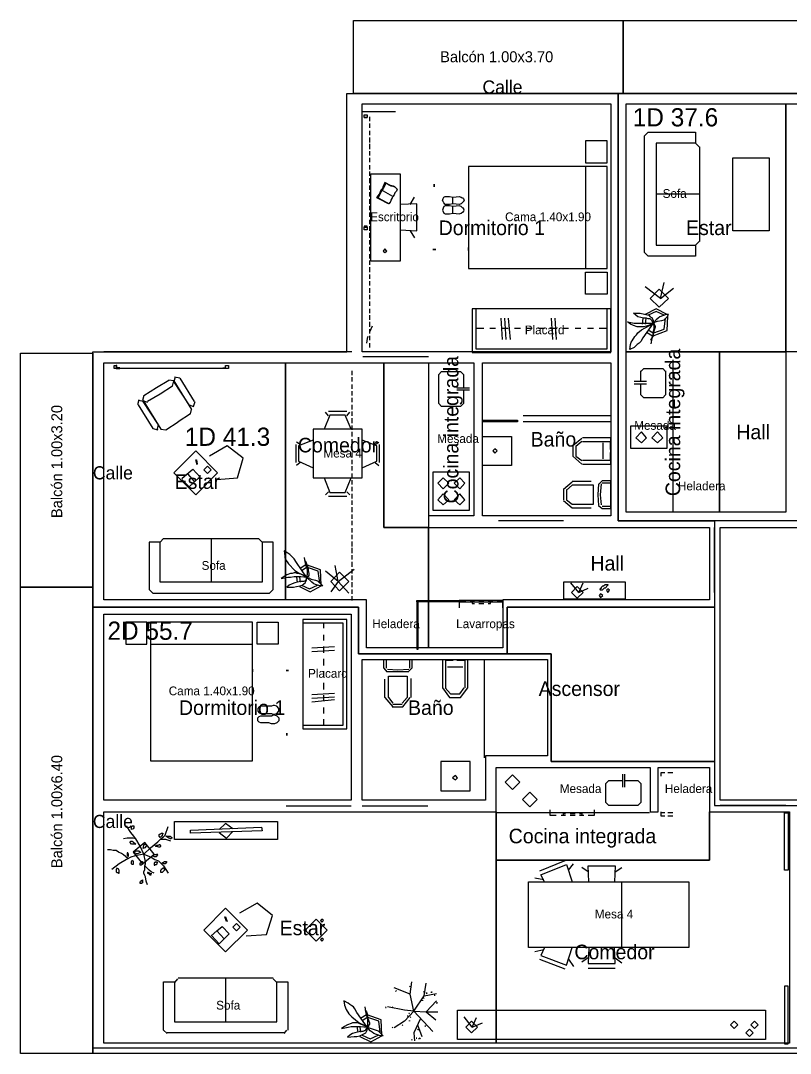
# Model space of a CAD drawing. Header units: metres. Extents: x 0 to 103, y 0 to 14.
# Drawn here: x 0 to 10.55, y 0 to 14.16 of the extents above; entities that cross this region are included whole.
import ezdxf

# ---------------------------------------------------------------- set-up
doc = ezdxf.new("R2010")
doc.units = ezdxf.units.M
for name, color, linetype in [('Trazo_Cotas', 9, 'Continuous'), ('Trazo_Entrada', 1, 'Continuous'), ('Trazo_Equipamiento', 8, 'Continuous'), ('Trazo_Estancias', 3, 'Continuous'), ('Trazo_Fachada', 30, 'Continuous'), ('Trazo_Medianeras', 8, 'Continuous'), ('Trazo_Nucleos', 252, 'Continuous'), ('Trazo_Pasillo', 9, 'Continuous'), ('Trazo_Puertas', 1, 'Continuous'), ('Trazo_Terreno', 7, 'Continuous'), ('Trazo_Unidad', 7, 'Continuous'), ('Trazo_Ventanas', 5, 'Continuous')]:
    doc.layers.add(name, color=color, linetype=linetype)

msp = doc.modelspace()

# ---------------------------------------------------------------- linework, layer by layer
at = {"layer": 'Trazo_Cotas'}
for points in [[(8.26, 13.16), (4.56, 13.16), (4.56, 14.16), (8.26, 14.16)], [(15.62, 13.16), (8.26, 13.16), (8.26, 14.16), (15.62, 14.16)], [(0.99, 6.39), (0, 6.39), (0, 9.6), (0.99, 9.6)], [(0.99, 0), (0, 0), (0, 6.39), (0.99, 6.39)]]:
    msp.add_lwpolyline(points, close=True, dxfattribs=at)
at = {"layer": 'Trazo_Entrada'}
for p, q in [((10.49, 7.3), (9.59, 7.3)), ((9.51, 6.32), (9.51, 7.21)), ((10.49, 3.4), (9.59, 3.4))]:
    msp.add_line(p, q, dxfattribs=at)
at = {"layer": 'Trazo_Equipamiento', "color": 8}
for p, q in [((5.14, 12.91), (4.68, 12.91)), ((4.78, 12.84), (4.78, 12.78)), ((4.78, 12.75), (4.78, 12.69)), ((4.78, 12.65), (4.78, 12.59)), ((4.78, 12.56), (4.78, 12.49)), ((4.78, 12.47), (4.78, 12.4)), ((4.78, 12.37), (4.78, 12.31)), ((4.78, 12.28), (4.78, 12.22)), ((4.78, 12.18), (4.78, 12.12)), ((4.78, 12.09), (4.78, 12.03)), ((4.78, 12), (4.78, 11.93)), ((4.78, 11.9), (4.78, 11.84)), ((4.78, 11.81), (4.78, 11.75)), ((4.78, 11.71), (4.78, 11.65)), ((4.78, 11.62), (4.78, 11.56)), ((4.78, 11.53), (4.78, 11.47)), ((4.78, 11.43), (4.78, 11.37)), ((4.78, 11.34), (4.78, 11.28)), ((4.78, 11.25), (4.78, 11.18)), ((4.78, 11.15), (4.78, 11.09)), ((4.78, 11.06), (4.78, 11)), ((4.78, 10.96), (4.78, 10.9)), ((4.78, 10.87), (4.78, 10.81)), ((4.78, 10.78), (4.78, 10.71)), ((4.78, 10.68), (4.78, 10.62)), ((4.78, 10.59), (4.78, 10.53)), ((4.78, 10.49), (4.78, 10.43)), ((4.78, 10.4), (4.78, 10.34)), ((4.78, 10.31), (4.78, 10.25)), ((4.78, 10.21), (4.78, 10.15)), ((4.78, 10.12), (4.78, 10.06)), ((4.78, 10.03), (4.78, 9.96)), ((4.78, 9.93), (4.78, 9.87)), ((4.78, 9.84), (4.78, 9.78)), ((4.78, 9.74), (4.78, 9.68)), ((8.94, 9.62), (8.29, 9.62)), ((8.94, 9.51), (8.94, 7.42)), ((2.77, 9.39), (1.34, 9.39)), ((4.54, 9.36), (4.54, 9.3)), ((5.59, 9.46), (5.59, 7.36)), ((5.77, 9.35), (5.73, 9.31)), ((5.77, 9.35), (6.03, 9.35)), ((6.07, 9.31), (6.03, 9.35)), ((8.54, 9.39), (8.5, 9.35)), ((8.5, 9.21), (8.5, 9.36)), ((8.54, 9.39), (8.8, 9.39)), ((8.84, 9.35), (8.8, 9.39)), ((8.84, 9.36), (8.84, 9.03)), ((4.54, 9.27), (4.54, 9.21)), ((5.73, 8.91), (5.73, 9.31)), ((6.07, 9.31), (6.07, 9.12)), ((8.58, 9.21), (8.41, 9.21)), ((4.54, 9.17), (4.54, 9.11)), ((4.54, 9.08), (4.54, 9.02)), ((6.15, 9.12), (5.98, 9.12)), ((5.98, 9.1), (6.15, 9.1)), ((6.07, 9.1), (6.07, 8.91)), ((8.41, 9.18), (8.58, 9.18)), ((8.5, 9.03), (8.5, 9.18)), ((4.54, 8.99), (4.54, 8.93)), ((8.5, 9.03), (8.54, 8.99)), ((8.8, 8.99), (8.54, 8.99)), ((8.8, 8.99), (8.84, 9.03)), ((4.54, 8.89), (4.54, 8.83)), ((4.54, 8.8), (4.54, 8.74)), ((5.73, 8.91), (5.77, 8.87)), ((6.03, 8.87), (5.77, 8.87)), ((6.03, 8.87), (6.07, 8.91)), ((4.54, 8.71), (4.54, 8.64)), ((8.09, 8.74), (6.89, 8.74)), ((8.09, 8.66), (6.89, 8.66)), ((4.54, 8.61), (4.54, 8.55)), ((4.54, 8.52), (4.54, 8.46)), ((4.54, 8.42), (4.54, 8.36)), ((7.69, 8.43), (7.57, 8.33)), ((7.69, 8.39), (7.61, 8.32)), ((7.7, 8.39), (8.08, 8.39)), ((7.98, 8.37), (7.98, 8.15)), ((8.08, 8.39), (8.08, 8.28)), ((8.09, 8.09), (8.09, 8.43)), ((4.54, 8.33), (4.54, 8.27)), ((4.54, 8.24), (4.54, 8.17)), ((7.57, 8.34), (7.57, 8.19)), ((7.61, 8.33), (7.61, 8.19)), ((8.08, 8.24), (8.08, 8.14)), ((4.54, 8.14), (4.54, 8.08)), ((7.57, 8.19), (7.69, 8.08)), ((7.61, 8.19), (7.69, 8.13)), ((8.08, 8.13), (7.7, 8.13)), ((7.7, 8.08), (8.09, 8.08)), ((4.54, 8.05), (4.54, 7.99)), ((4.54, 7.95), (4.54, 7.89)), ((4.54, 7.86), (4.54, 7.8)), ((7.56, 7.83), (7.44, 7.73)), ((7.56, 7.79), (7.48, 7.72)), ((7.85, 7.79), (7.56, 7.79)), ((7.85, 7.53), (7.85, 7.79)), ((7.97, 7.85), (7.92, 7.8)), ((7.95, 7.66), (7.96, 7.81)), ((8.09, 7.82), (7.97, 7.82)), ((4.54, 7.77), (4.54, 7.71)), ((4.54, 7.67), (4.54, 7.61)), ((7.44, 7.74), (7.44, 7.59)), ((7.48, 7.73), (7.48, 7.59)), ((7.96, 7.52), (7.95, 7.66)), ((4.54, 7.58), (4.54, 7.52)), ((7.44, 7.58), (7.56, 7.48)), ((7.48, 7.59), (7.56, 7.53)), ((7.56, 7.53), (7.85, 7.53)), ((7.92, 7.51), (7.97, 7.47)), ((4.54, 7.49), (4.54, 7.42)), ((4.54, 7.39), (4.54, 7.33)), ((8.09, 7.5), (7.97, 7.5)), ((7.97, 7.47), (8.09, 7.47)), ((4.54, 7.3), (4.54, 7.24)), ((4.54, 7.2), (4.54, 7.14)), ((4.54, 7.11), (4.54, 7.05)), ((4.54, 7.02), (4.54, 6.95)), ((4.54, 6.93), (4.54, 6.86)), ((4.54, 6.83), (4.54, 6.77)), ((4.54, 6.74), (4.54, 6.67)), ((4.54, 6.64), (4.54, 6.58)), ((4.54, 6.55), (4.54, 6.49)), ((4.54, 6.46), (4.54, 6.39)), ((4.54, 6.36), (4.54, 6.3)), ((4.54, 6.27), (4.54, 6.21)), ((6.22, 6.2), (6.16, 6.2)), ((6.35, 6.2), (6.28, 6.2)), ((6.35, 6.2), (6.28, 6.2)), ((6.28, 6.17), (6.35, 6.17)), ((6.47, 6.2), (6.41, 6.2)), ((6.61, 6.2), (6.53, 6.2)), ((6.61, 6.11), (6.61, 6.2)), ((4.98, 5.28), (4.98, 5.4)), ((5.01, 5.4), (5.01, 5.28)), ((5.33, 5.4), (5.33, 5.28)), ((5.83, 5.01), (5.83, 5.39)), ((5.83, 5.39), (5.93, 5.39)), ((5.98, 5.39), (6.08, 5.39)), ((6.09, 5.39), (6.09, 5.01)), ((6.13, 5.01), (6.13, 5.4)), ((6.36, 4.05), (6.36, 5.4)), ((4.98, 5.28), (5.02, 5.23)), ((5.03, 5.27), (5.17, 5.26)), ((5.17, 5.26), (5.32, 5.27)), ((5.31, 5.23), (5.36, 5.28)), ((5.85, 5.3), (6.06, 5.3)), ((5.04, 5.17), (5.3, 5.17)), ((5.04, 4.88), (5.04, 5.17)), ((5.3, 5.17), (5.3, 4.88)), ((5.78, 5.01), (5.88, 4.88)), ((5.82, 5.01), (5.89, 4.93)), ((6.02, 4.93), (6.08, 5.01)), ((6.03, 4.88), (6.13, 5.01)), ((4.99, 4.88), (5.1, 4.75)), ((5.04, 4.88), (5.1, 4.8)), ((5.23, 4.8), (5.3, 4.88)), ((5.24, 4.75), (5.34, 4.88)), ((5.88, 4.88), (6.03, 4.88)), ((5.89, 4.93), (6.02, 4.93)), ((5.09, 4.75), (5.24, 4.75)), ((5.1, 4.79), (5.23, 4.79)), ((8.25, 3.83), (8.25, 3.65)), ((8.28, 3.65), (8.28, 3.83)), ((8.78, 3.85), (8.83, 3.85)), ((8.78, 3.8), (8.78, 3.85)), ((8.87, 3.85), (8.94, 3.85)), ((8.06, 3.74), (8.02, 3.7)), ((8.02, 3.44), (8.02, 3.7)), ((8.06, 3.74), (8.25, 3.74)), ((8.28, 3.74), (8.46, 3.74)), ((8.5, 3.7), (8.46, 3.74)), ((8.5, 3.7), (8.5, 3.44)), ((8.02, 3.44), (8.06, 3.4)), ((8.46, 3.4), (8.06, 3.4)), ((8.46, 3.4), (8.5, 3.44)), ((8.62, 3.3), (6.51, 3.3)), ((7.47, 3.26), (7.41, 3.26)), ((7.53, 3.29), (7.6, 3.29)), ((7.6, 3.26), (7.53, 3.26)), ((7.6, 3.26), (7.53, 3.26)), ((7.72, 3.26), (7.66, 3.26)), ((7.86, 3.26), (7.78, 3.26)), ((7.86, 3.34), (7.86, 3.26)), ((8.83, 3.3), (8.78, 3.3)), ((8.94, 3.3), (8.87, 3.3)), ((8.94, 3.25), (8.87, 3.25))]:
    msp.add_line(p, q, dxfattribs=at)
at = {"layer": 'Trazo_Equipamiento', "color": 9}
for p, q in [((8.6, 12.63), (8.55, 12.58)), ((8.55, 10.98), (8.55, 12.58)), ((9.3, 12.43), (9.25, 12.48)), ((9.31, 11.13), (9.31, 12.43)), ((7.74, 12.16), (7.74, 10.76)), ((5.1, 11.75), (4.94, 11.84)), ((9.31, 11.78), (8.71, 11.78)), ((5.34, 11.64), (5.4, 11.74)), ((5.92, 11.74), (5.92, 11.65)), ((5.92, 11.61), (5.92, 11.52)), ((5.34, 11.28), (5.4, 11.18)), ((9.25, 11.08), (9.3, 11.13)), ((8.55, 10.98), (8.6, 10.93)), ((9.25, 10.93), (8.6, 10.93)), ((8.77, 10.35), (8.56, 10.51)), ((8.77, 10.35), (8.82, 10.57)), ((8.77, 10.35), (8.95, 10.49)), ((6.58, 10.08), (6.6, 9.79)), ((6.58, 10.08), (6.6, 9.79)), ((6.63, 10.08), (6.65, 9.79)), ((6.63, 10.08), (6.65, 9.79)), ((6.68, 10.08), (6.71, 9.79)), ((6.68, 10.08), (6.71, 9.79)), ((7.27, 10.08), (7.29, 9.79)), ((7.27, 10.08), (7.29, 9.79)), ((7.32, 10.08), (7.34, 9.79)), ((7.32, 10.08), (7.34, 9.79)), ((8.53, 10.08), (8.52, 10)), ((8.57, 10.08), (8.56, 10)), ((6.35, 9.94), (6.24, 9.94)), ((6.51, 9.94), (6.43, 9.94)), ((6.68, 9.94), (6.6, 9.94)), ((6.85, 9.94), (6.77, 9.94)), ((7.01, 9.94), (6.93, 9.94)), ((7.18, 9.94), (7.1, 9.94)), ((7.35, 9.94), (7.26, 9.94)), ((7.51, 9.94), (7.43, 9.94)), ((7.68, 9.94), (7.6, 9.94)), ((7.85, 9.94), (7.77, 9.94)), ((8.04, 9.94), (7.93, 9.94)), ((8.6, 9.92), (8.67, 9.88)), ((8.58, 9.89), (8.66, 9.84)), ((2.12, 9.27), (2.1, 9.21)), ((2.1, 9.22), (2.34, 8.83)), ((2.31, 8.89), (2.1, 9.21)), ((2.18, 9.26), (2.11, 9.27)), ((2.18, 9.26), (2.38, 8.94)), ((1.62, 8.96), (1.6, 8.89)), ((1.68, 8.94), (1.62, 8.95)), ((1.68, 8.95), (1.92, 8.56)), ((1.89, 8.62), (1.68, 8.94)), ((2.37, 8.87), (2.39, 8.94)), ((1.61, 8.89), (1.81, 8.57)), ((2.31, 8.89), (2.37, 8.87)), ((2.33, 8.77), (2.34, 8.83)), ((4.22, 8.74), (4.18, 8.79)), ((4.47, 8.8), (4.22, 8.8)), ((4.47, 8.74), (4.51, 8.79)), ((1.99, 8.55), (2.16, 8.66)), ((2.33, 8.77), (2.16, 8.66)), ((1.81, 8.57), (1.88, 8.55)), ((1.87, 8.55), (1.89, 8.62)), ((1.92, 8.56), (1.99, 8.55)), ((3.83, 8.35), (3.78, 8.38)), ((4.86, 8.35), (4.91, 8.38)), ((3.77, 8.35), (3.77, 8.1)), ((4.92, 8.1), (4.92, 8.35)), ((3.83, 8.1), (3.78, 8.06)), ((4.86, 8.1), (4.91, 8.06)), ((2.21, 7.88), (2.28, 7.94)), ((2.28, 7.94), (2.36, 8.01)), ((2.29, 7.94), (2.38, 7.84)), ((2.29, 7.94), (2.38, 7.84)), ((2.46, 7.9), (2.36, 8.01)), ((2.31, 7.77), (2.21, 7.87)), ((2.31, 7.77), (2.38, 7.83)), ((2.38, 7.83), (2.45, 7.9)), ((4.22, 7.7), (4.18, 7.66)), ((4.47, 7.7), (4.51, 7.66)), ((4.22, 7.64), (4.47, 7.64)), ((1.76, 7.01), (1.76, 6.36)), ((1.96, 7.06), (1.91, 7.01)), ((1.96, 7.06), (3.26, 7.06)), ((2.61, 7.06), (2.61, 6.46)), ((3.31, 7.01), (3.26, 7.06)), ((3.91, 6.7), (3.83, 6.65)), ((3.92, 6.66), (3.86, 6.62)), ((4.35, 6.47), (4.31, 6.69)), ((3.78, 6.53), (3.79, 6.46)), ((3.82, 6.53), (3.83, 6.46)), ((4.35, 6.47), (4.18, 6.61)), ((4.35, 6.47), (4.57, 6.64)), ((4.35, 6.47), (4.25, 6.33)), ((4.35, 6.47), (4.5, 6.31)), ((7.65, 6.32), (7.54, 6.45)), ((7.65, 6.32), (7.71, 6.45)), ((7.65, 6.32), (7.78, 6.38)), ((1.76, 6.36), (1.81, 6.31)), ((1.81, 6.31), (3.41, 6.31)), ((3.41, 6.31), (3.46, 6.36)), ((4.15, 5.9), (4.15, 5.83)), ((4.15, 5.9), (4.15, 5.83)), ((4.15, 5.74), (4.15, 5.66)), ((4.15, 5.74), (4.15, 5.66)), ((1.78, 5.61), (3.18, 5.61)), ((3.99, 5.56), (4.3, 5.58)), ((3.99, 5.56), (4.3, 5.58)), ((3.99, 5.51), (4.3, 5.53)), ((3.99, 5.51), (4.3, 5.53)), ((4.15, 5.58), (4.15, 5.49)), ((4.15, 5.58), (4.15, 5.49)), ((4.15, 5.41), (4.15, 5.32)), ((4.15, 5.41), (4.15, 5.32)), ((4.15, 5.24), (4.15, 5.16)), ((4.15, 5.24), (4.15, 5.16)), ((4.15, 5.08), (4.15, 4.99)), ((4.15, 5.08), (4.15, 4.99)), ((3.99, 4.92), (4.3, 4.94)), ((3.99, 4.92), (4.3, 4.94)), ((3.99, 4.87), (4.3, 4.89)), ((3.99, 4.87), (4.3, 4.89)), ((3.99, 4.82), (4.3, 4.85)), ((3.99, 4.82), (4.3, 4.85)), ((4.15, 4.91), (4.15, 4.83)), ((4.15, 4.91), (4.15, 4.83)), ((4.15, 4.74), (4.15, 4.66)), ((4.15, 4.74), (4.15, 4.66)), ((4.15, 4.58), (4.15, 4.5)), ((4.15, 4.58), (4.15, 4.5)), ((7.46, 2.64), (7.11, 2.5)), ((7.51, 2.51), (7.58, 2.6)), ((7.78, 2.49), (7.69, 2.55)), ((8.15, 2.49), (8.24, 2.55)), ((7.17, 2.38), (7.05, 2.4)), ((8.24, 1.45), (8.24, 2.35)), ((2.69, 1.68), (2.76, 1.74)), ((2.86, 1.64), (2.76, 1.74)), ((2.61, 1.61), (2.69, 1.68)), ((2.72, 1.5), (2.62, 1.61)), ((2.69, 1.68), (2.79, 1.57)), ((2.69, 1.68), (2.79, 1.57)), ((2.72, 1.5), (2.79, 1.57)), ((2.79, 1.57), (2.86, 1.64)), ((7.17, 1.42), (7.05, 1.39)), ((7.11, 1.29), (7.46, 1.16)), ((7.51, 1.29), (7.58, 1.19)), ((7.78, 1.31), (7.69, 1.25)), ((8.15, 1.31), (8.24, 1.24)), ((7.78, 1.17), (8.15, 1.17)), ((2.15, 1.02), (2.11, 0.97)), ((3.46, 1.03), (2.16, 1.03)), ((2.81, 1.03), (2.81, 0.43)), ((3.51, 0.97), (3.46, 1.02)), ((3.66, 0.98), (3.66, 0.32)), ((5.34, 0.81), (5.36, 0.98)), ((5.53, 0.79), (5.7, 0.82)), ((5.39, 0.58), (5.65, 0.3)), ((5.56, 0.57), (5.69, 0.46)), ((5.56, 0.57), (5.72, 0.57)), ((4.74, 0.53), (4.66, 0.48)), ((4.75, 0.49), (4.69, 0.45)), ((6.19, 0.36), (6.08, 0.5)), ((6.19, 0.36), (6.25, 0.49)), ((1.96, 0.32), (2.01, 0.27)), ((3.61, 0.27), (3.65, 0.32)), ((4.61, 0.37), (4.62, 0.29)), ((4.65, 0.36), (4.66, 0.29)), ((5.44, 0.39), (5.5, 0.23)), ((6.19, 0.36), (6.33, 0.42)), ((3.61, 0.28), (2.01, 0.28))]:
    msp.add_line(p, q, dxfattribs=at)
at = {"layer": 'Trazo_Equipamiento', "color": 8}
for points in [[(4.71, 12.87), (4.75, 12.87), (4.75, 12.83), (4.71, 12.83)], [(4.75, 12.83), (4.71, 12.83), (4.75, 12.83)], [(4.75, 11.34), (4.71, 11.34), (4.71, 11.33), (4.75, 11.33)], [(4.71, 11.33), (4.75, 11.33), (4.75, 11.29), (4.71, 11.29)], [(1.28, 9.43), (1.31, 9.43), (1.31, 9.39), (1.28, 9.39)], [(1.36, 9.39), (1.36, 9.4), (1.32, 9.4), (1.32, 9.43), (1.31, 9.43), (1.31, 9.39)], [(2.77, 9.39), (2.77, 9.4), (2.81, 9.4), (2.81, 9.39)], [(2.81, 9.43), (2.85, 9.43), (2.85, 9.39), (2.81, 9.39)], [(6.33, 8.68), (6.81, 8.68), (6.81, 8.66), (6.33, 8.66)], [(8.86, 8.6), (8.36, 8.6), (8.36, 8.3), (8.86, 8.3)], [(8.51, 8.52), (8.43, 8.44), (8.51, 8.37), (8.58, 8.44)], [(8.73, 8.52), (8.65, 8.44), (8.73, 8.37), (8.8, 8.44)], [(6.33, 8.46), (6.73, 8.46), (6.73, 8.06), (6.33, 8.06)], [(6.53, 8.26), (6.5, 8.29), (6.47, 8.26), (6.5, 8.23)], [(6.15, 7.97), (5.65, 7.97), (5.65, 7.45), (6.15, 7.45)], [(5.72, 7.82), (5.79, 7.74), (5.87, 7.82), (5.79, 7.89)], [(5.94, 7.82), (6.02, 7.74), (6.09, 7.82), (6.02, 7.89)], [(5.72, 7.59), (5.79, 7.52), (5.87, 7.59), (5.79, 7.67)], [(5.94, 7.59), (6.02, 7.52), (6.09, 7.59), (6.02, 7.67)], [(6.01, 6.19), (5.43, 6.19), (5.43, 6.21), (6.01, 6.21)], [(5.45, 6.19), (5.43, 6.19), (5.43, 5.54), (5.45, 5.54)], [(6.01, 6.19), (6.61, 6.19), (6.61, 6.21), (6.01, 6.21)], [(6.16, 4), (5.76, 4), (5.76, 3.6), (6.16, 3.6)], [(5.96, 3.81), (5.92, 3.78), (5.96, 3.75), (5.99, 3.78)], [(6.64, 3.72), (6.74, 3.62), (6.84, 3.72), (6.74, 3.82)], [(6.88, 3.48), (6.98, 3.38), (7.08, 3.48), (6.98, 3.58)], [(10.47, 3.3), (10.52, 3.3), (10.52, 2.51), (10.47, 2.51)], [(10.47, 0.13), (10.52, 0.13), (10.52, 0.92), (10.47, 0.92)]]:
    msp.add_lwpolyline(points, close=True, dxfattribs=at)
at = {"layer": 'Trazo_Equipamiento', "color": 9}
for points in [[(8.6, 12.63), (9.25, 12.63), (9.25, 12.48), (8.71, 12.48), (8.71, 11.08), (9.25, 11.08), (9.25, 10.93)], [(9.25, 12.48), (8.71, 12.48), (8.71, 11.08), (9.25, 11.08)], [(4.99, 11.94), (4.98, 11.91), (4.97, 11.89), (4.96, 11.86), (4.94, 11.84)], [(5, 11.93), (4.99, 11.9), (4.97, 11.86), (4.95, 11.83)], [(5.15, 11.86), (5.13, 11.88), (5.11, 11.89), (5.07, 11.9), (4.99, 11.94)], [(5.16, 11.85), (5.14, 11.87), (5.12, 11.88), (5.08, 11.89), (5, 11.93)], [(4.88, 11.73), (4.9, 11.76), (4.92, 11.78), (4.94, 11.84)], [(4.9, 11.73), (4.91, 11.75), (4.93, 11.78), (4.94, 11.81), (4.95, 11.83)], [(5.16, 11.85), (5.15, 11.82), (5.13, 11.8), (5.12, 11.77), (5.1, 11.75)], [(5.04, 11.65), (4.92, 11.71), (4.88, 11.73)], [(5.05, 11.65), (4.93, 11.71), (4.9, 11.73)], [(5.05, 11.65), (5.07, 11.67), (5.08, 11.7), (5.09, 11.72), (5.1, 11.75)], [(5.2, 11.29), (5.43, 11.28), (5.43, 11.65), (5.2, 11.64)], [(8.86, 10.13), (8.71, 10.21), (8.56, 10.13)], [(8.67, 10.01), (8.65, 10.05), (8.63, 10.07), (8.6, 10.07), (8.58, 10.08), (8.54, 10.08), (8.46, 10.1), (8.43, 10.12), (8.4, 10.15)], [(8.4, 10.15), (8.49, 10.15), (8.61, 10.12), (8.63, 10.1), (8.65, 10.09), (8.67, 10.05), (8.67, 10.01)], [(8.82, 10.12), (8.71, 10.17), (8.6, 10.12)], [(8.67, 10.01), (8.7, 10.03), (8.73, 10.04), (8.79, 10.05), (8.82, 10.06), (8.86, 10.1), (8.88, 10.13)], [(8.88, 10.13), (8.85, 10.13), (8.76, 10.1), (8.74, 10.08), (8.71, 10.06), (8.67, 10.01)], [(8.67, 9.84), (8.86, 9.91), (8.87, 10.11)], [(8.68, 9.88), (8.82, 9.93), (8.84, 10.08)], [(8.67, 10.01), (8.63, 9.99), (8.58, 9.97), (8.54, 9.96), (8.45, 9.96), (8.4, 9.98), (8.36, 10), (8.32, 10.03)], [(8.32, 10.03), (8.41, 10.01), (8.67, 10.01)], [(8.67, 10.01), (8.53, 9.81), (8.5, 9.76), (8.48, 9.74), (8.45, 9.72), (8.41, 9.68), (8.35, 9.65)], [(8.35, 9.65), (8.36, 9.72), (8.37, 9.75), (8.38, 9.77), (8.42, 9.83), (8.44, 9.85), (8.46, 9.88), (8.51, 9.92), (8.56, 9.95), (8.62, 9.98), (8.67, 10.01)], [(8.67, 10.01), (8.68, 9.97), (8.68, 9.94), (8.67, 9.9), (8.67, 9.87), (8.65, 9.8), (8.64, 9.73)], [(8.64, 9.78), (8.65, 9.81), (8.67, 9.83), (8.68, 9.89), (8.69, 9.92), (8.7, 9.96), (8.7, 9.97), (8.69, 9.99), (8.69, 10), (8.67, 10.01)], [(1.69, 9.02), (1.86, 9.13), (2.03, 9.23)], [(2.08, 9.15), (2.1, 9.22), (2.03, 9.23)], [(2.08, 9.15), (1.91, 9.04), (1.74, 8.94)], [(1.69, 9.02), (1.67, 8.95), (1.74, 8.93)], [(4.53, 8.56), (4.45, 8.75), (4.24, 8.75), (4.16, 8.56)], [(4.01, 8.41), (3.81, 8.33), (3.81, 8.12), (4.01, 8.03)], [(4.68, 8.03), (4.88, 8.12), (4.88, 8.33), (4.68, 8.41)], [(2.69, 7.87), (2.97, 7.89), (3.05, 8.16), (2.83, 8.33), (2.59, 8.19)], [(2.42, 8.07), (2.4, 8.14), (2.41, 8.14), (2.42, 8.08)], [(4.16, 7.89), (4.24, 7.69), (4.45, 7.69), (4.53, 7.89)], [(3.46, 6.36), (3.46, 7.01), (3.31, 7.01), (3.31, 6.46), (1.91, 6.46), (1.91, 7.01), (1.76, 7.01)], [(3.31, 7.01), (3.31, 6.46), (1.91, 6.46), (1.91, 7.01)], [(3.92, 6.53), (3.78, 6.73), (3.75, 6.78), (3.69, 6.84), (3.66, 6.86), (3.61, 6.89)], [(3.61, 6.89), (3.62, 6.82), (3.62, 6.8), (3.63, 6.77), (3.67, 6.71), (3.76, 6.62), (3.81, 6.59), (3.87, 6.56), (3.92, 6.53)], [(3.92, 6.53), (3.93, 6.57), (3.93, 6.63), (3.92, 6.67), (3.9, 6.74), (3.89, 6.8)], [(3.9, 6.76), (3.91, 6.74), (3.94, 6.65), (3.94, 6.62), (3.95, 6.58), (3.95, 6.55), (3.94, 6.54), (3.92, 6.53)], [(4.12, 6.42), (4.11, 6.63), (3.92, 6.7)], [(4.1, 6.45), (4.08, 6.61), (3.93, 6.66)], [(3.92, 6.53), (3.84, 6.57), (3.79, 6.58), (3.77, 6.59), (3.75, 6.59), (3.72, 6.58), (3.7, 6.58), (3.65, 6.56), (3.61, 6.54), (3.57, 6.51)], [(3.57, 6.51), (3.66, 6.53), (3.7, 6.53), (3.75, 6.54), (3.84, 6.54), (3.92, 6.53)], [(3.92, 6.53), (3.92, 6.51), (3.91, 6.49), (3.9, 6.48), (3.88, 6.47), (3.84, 6.47), (3.79, 6.46), (3.76, 6.45), (3.72, 6.44), (3.68, 6.42), (3.65, 6.39)], [(3.65, 6.39), (3.74, 6.39), (3.78, 6.4), (3.83, 6.41), (3.86, 6.42), (3.88, 6.44), (3.9, 6.45), (3.92, 6.49), (3.92, 6.53)], [(3.92, 6.53), (3.95, 6.52), (3.98, 6.5), (4.04, 6.49), (4.07, 6.48), (4.14, 6.41)], [(4.14, 6.41), (4.1, 6.41), (4.04, 6.43), (4.02, 6.44), (3.99, 6.46), (3.92, 6.53)], [(3.82, 6.4), (3.97, 6.33), (4.12, 6.41)], [(3.85, 6.42), (3.96, 6.37), (4.07, 6.42)], [(1.69, 2.73), (1.64, 2.84), (1.58, 2.94), (1.55, 2.98), (1.51, 3.03), (1.45, 3.12)], [(2.91, 3.08), (2.81, 3.15), (2.72, 3.07)], [(1.69, 2.73), (1.78, 2.82), (1.88, 2.9), (1.93, 2.95), (1.96, 2.97), (1.98, 2.99), (2.02, 3.11)], [(1.91, 2.96), (1.9, 2.98), (1.9, 3), (1.91, 3.01), (1.92, 3.01), (1.93, 3.02), (1.95, 3.02), (1.95, 3.01), (1.94, 2.99), (1.94, 2.98), (1.93, 2.98), (1.91, 2.96)], [(1.99, 2.98), (2.05, 2.98), (2.07, 2.96), (2.07, 2.95), (2.06, 2.94), (2.05, 2.94), (2.04, 2.95), (2.03, 2.95), (1.99, 2.98)], [(2.72, 3.03), (2.82, 2.95), (2.91, 3.04)], [(1.58, 2.94), (1.54, 2.95), (1.46, 2.95), (1.41, 2.94)], [(1.58, 2.87), (1.52, 2.87), (1.5, 2.89), (1.5, 2.9), (1.51, 2.91), (1.53, 2.91), (1.54, 2.9), (1.58, 2.87)], [(1.68, 2.81), (1.69, 2.85), (1.69, 2.86), (1.7, 2.87), (1.72, 2.87), (1.72, 2.84), (1.7, 2.82), (1.68, 2.81)], [(1.85, 2.84), (1.86, 2.84), (1.89, 2.83), (1.91, 2.83), (1.92, 2.84), (1.92, 2.85), (1.91, 2.85), (1.91, 2.86), (1.9, 2.86), (1.88, 2.85), (1.86, 2.85), (1.84, 2.84)], [(2.06, 2.91), (2.03, 2.92), (1.99, 2.93), (1.92, 2.93)], [(1.47, 2.67), (1.41, 2.72), (1.38, 2.74), (1.34, 2.76), (1.31, 2.78), (1.27, 2.78), (1.23, 2.79), (1.19, 2.79)], [(1.69, 2.73), (1.57, 2.71), (1.51, 2.69), (1.45, 2.66), (1.35, 2.6), (1.25, 2.52)], [(1.64, 2.76), (1.62, 2.77), (1.57, 2.77), (1.56, 2.76), (1.56, 2.75), (1.58, 2.73), (1.59, 2.74), (1.6, 2.74), (1.65, 2.76)], [(1.74, 2.31), (1.72, 2.36), (1.71, 2.42), (1.7, 2.44), (1.69, 2.47), (1.69, 2.49), (1.7, 2.52), (1.7, 2.57), (1.71, 2.6), (1.71, 2.63), (1.69, 2.73), (1.79, 2.69), (1.84, 2.66), (1.89, 2.64), (1.96, 2.57), (2.02, 2.47)], [(1.53, 2.65), (1.54, 2.63), (1.54, 2.59), (1.53, 2.59), (1.52, 2.6), (1.52, 2.63), (1.53, 2.65)], [(1.67, 2.63), (1.67, 2.59), (1.66, 2.59), (1.65, 2.58), (1.64, 2.58), (1.64, 2.61), (1.65, 2.61), (1.65, 2.62), (1.66, 2.63), (1.67, 2.63)], [(1.83, 2.47), (1.79, 2.49), (1.76, 2.51), (1.7, 2.57)], [(1.87, 2.62), (1.84, 2.62), (1.84, 2.61), (1.83, 2.61), (1.83, 2.58), (1.84, 2.58), (1.85, 2.59), (1.86, 2.59), (1.87, 2.6), (1.87, 2.61), (1.88, 2.62)], [(1.96, 2.54), (1.97, 2.52), (1.97, 2.51), (1.94, 2.48), (1.92, 2.48), (1.92, 2.51), (1.93, 2.52), (1.93, 2.53), (1.94, 2.53), (1.96, 2.55)], [(7.18, 2.35), (7.13, 2.45), (7.48, 2.59), (7.56, 2.35)], [(7.79, 2.35), (7.78, 2.57), (8.15, 2.57), (8.14, 2.35)], [(1.32, 2.54), (1.31, 2.52), (1.31, 2.49), (1.32, 2.48), (1.33, 2.48), (1.34, 2.47), (1.35, 2.47), (1.35, 2.51), (1.34, 2.52), (1.34, 2.53), (1.32, 2.54)], [(1.8, 2.46), (1.78, 2.46), (1.77, 2.47), (1.75, 2.48), (1.74, 2.48), (1.74, 2.47), (1.75, 2.47), (1.77, 2.45), (1.79, 2.45)], [(1.67, 2.38), (1.67, 2.34), (1.66, 2.34), (1.66, 2.33), (1.64, 2.33), (1.64, 2.35), (1.65, 2.36), (1.65, 2.37), (1.66, 2.37), (1.67, 2.38)], [(3.09, 1.61), (3.37, 1.63), (3.45, 1.89), (3.24, 2.06), (3, 1.92)], [(2.82, 1.81), (2.8, 1.87), (2.81, 1.87), (2.83, 1.81)], [(7.18, 1.45), (7.13, 1.34), (7.48, 1.21), (7.56, 1.45)], [(7.79, 1.45), (7.78, 1.23), (8.15, 1.23), (8.14, 1.45)], [(1.96, 0.32), (1.96, 0.98), (2.11, 0.98), (2.11, 0.43), (3.51, 0.43), (3.51, 0.98), (3.66, 0.98)], [(2.11, 0.98), (2.11, 0.43), (3.51, 0.43), (3.51, 0.98)], [(5.39, 0.58), (5.34, 0.81), (5.12, 0.9)], [(5.15, 0.86), (5.14, 0.85), (5.14, 0.85)], [(5.34, 0.92), (5.33, 0.91), (5.34, 0.92)], [(5.39, 0.58), (5.53, 0.79), (5.56, 0.96)], [(5.53, 0.85), (5.53, 0.85), (5.52, 0.84)], [(4.75, 0.36), (4.61, 0.56), (4.58, 0.61), (4.56, 0.64), (4.54, 0.65), (4.51, 0.67), (4.49, 0.69), (4.43, 0.72)], [(4.43, 0.72), (4.44, 0.66), (4.46, 0.6), (4.5, 0.54), (4.54, 0.5), (4.64, 0.42), (4.7, 0.39), (4.75, 0.36)], [(5.39, 0.58), (5.56, 0.57), (5.7, 0.72)], [(5.51, 0.73), (5.51, 0.72), (5.51, 0.73)], [(5.53, 0.76), (5.52, 0.75), (5.53, 0.76)], [(5.57, 0.83), (5.56, 0.82), (5.57, 0.83)], [(5.62, 0.84), (5.64, 0.84), (5.63, 0.84)], [(5.67, 0.8), (5.67, 0.8), (5.68, 0.8)], [(4.75, 0.36), (4.76, 0.4), (4.76, 0.47), (4.75, 0.5), (4.73, 0.57), (4.72, 0.64)], [(4.72, 0.59), (4.74, 0.57), (4.75, 0.54), (4.76, 0.48), (4.78, 0.42), (4.78, 0.4), (4.77, 0.38), (4.77, 0.37), (4.75, 0.36)], [(5.01, 0.64), (5, 0.63), (5.01, 0.63)], [(5.39, 0.58), (5.26, 0.59), (5.03, 0.64)], [(5.1, 0.64), (5.1, 0.64), (5.09, 0.63)], [(5.39, 0.58), (5.26, 0.44), (5.12, 0.35)], [(5.71, 0.7), (5.7, 0.69), (5.71, 0.69)], [(4.95, 0.25), (4.94, 0.46), (4.75, 0.53)], [(4.93, 0.29), (4.91, 0.44), (4.76, 0.49)], [(5.31, 0.51), (5.31, 0.51), (5.3, 0.51)], [(5.32, 0.55), (5.33, 0.55), (5.32, 0.54)], [(5.33, 0.45), (5.33, 0.44), (5.33, 0.45)], [(5.35, 0.5), (5.34, 0.49), (5.34, 0.49)], [(5.48, 0.48), (5.39, 0.28), (5.4, 0.17)], [(4.75, 0.36), (4.71, 0.38), (4.66, 0.4), (4.62, 0.42), (4.55, 0.42), (4.53, 0.41), (4.48, 0.39), (4.44, 0.37), (4.4, 0.34)], [(4.4, 0.34), (4.49, 0.36), (4.53, 0.37), (4.66, 0.37), (4.75, 0.36)], [(4.75, 0.36), (4.74, 0.34), (4.73, 0.33), (4.72, 0.31), (4.71, 0.31), (4.69, 0.3), (4.66, 0.3), (4.58, 0.28), (4.55, 0.27), (4.51, 0.25), (4.48, 0.22)], [(4.48, 0.22), (4.57, 0.23), (4.61, 0.23), (4.65, 0.24), (4.73, 0.28), (4.75, 0.32), (4.75, 0.36)], [(4.75, 0.36), (4.9, 0.31), (4.97, 0.24)], [(4.97, 0.24), (4.93, 0.24), (4.84, 0.27), (4.82, 0.29), (4.79, 0.31), (4.75, 0.36)], [(5.1, 0.36), (5.09, 0.35), (5.09, 0.35)], [(5.24, 0.39), (5.24, 0.39), (5.23, 0.38)], [(5.45, 0.33), (5.45, 0.33), (5.44, 0.32)], [(5.55, 0.38), (5.54, 0.37), (5.54, 0.37)], [(4.65, 0.23), (4.8, 0.16), (4.95, 0.24)], [(4.68, 0.25), (4.79, 0.2), (4.9, 0.25)], [(5.36, 0.19), (5.36, 0.18), (5.36, 0.19)], [(5.42, 0.21), (5.43, 0.21), (5.42, 0.21)], [(5.47, 0.21), (5.46, 0.2), (5.48, 0.21), (5.47, 0.2)]]:
    msp.add_lwpolyline(points, dxfattribs=at)
for points in [[(7.74, 12.21), (8.04, 12.21), (8.04, 12.51), (7.74, 12.51)], [(9.76, 12.28), (10.26, 12.28), (10.26, 11.28), (9.76, 11.28)], [(4.8, 12.06), (5.2, 12.06), (5.2, 10.86), (4.8, 10.86)], [(6.14, 10.76), (8.04, 10.76), (8.04, 12.16), (6.14, 12.16)], [(5.67, 11.88), (5.67, 11.92)], [(5.78, 11.69), (5.79, 11.72), (5.8, 11.74), (5.82, 11.75), (5.88, 11.75), (5.93, 11.74), (6.01, 11.75), (6.04, 11.74), (6.05, 11.73), (6.06, 11.73), (6.07, 11.72), (6.08, 11.69), (6.04, 11.65), (6.01, 11.64), (5.93, 11.65), (5.88, 11.64), (5.82, 11.64), (5.8, 11.66), (5.79, 11.68)], [(5.78, 11.56), (5.8, 11.52), (5.82, 11.51), (5.88, 11.51), (5.93, 11.52), (6.01, 11.51), (6.04, 11.52), (6.06, 11.54), (6.07, 11.54), (6.08, 11.56), (6.07, 11.59), (6.06, 11.59), (6.04, 11.61), (6.01, 11.62), (5.93, 11.61), (5.88, 11.62), (5.82, 11.62), (5.8, 11.61), (5.79, 11.59)], [(6.14, 11.05), (6.14, 11.01)], [(4.97, 11), (4.99, 10.98), (5.02, 11), (4.99, 11.03)], [(5.69, 11.02), (5.65, 11.02)], [(7.74, 10.71), (8.04, 10.71), (8.04, 10.41), (7.74, 10.41)], [(8.63, 10.35), (8.75, 10.23), (8.88, 10.35), (8.75, 10.48)], [(8.09, 10.21), (6.19, 10.21), (6.19, 9.61), (8.09, 9.61)], [(8.04, 10.21), (6.24, 10.21), (6.24, 9.66), (8.04, 9.66)], [(4.68, 8.56), (4.01, 8.56), (4.01, 7.89), (4.68, 7.89)], [(2.1, 7.96), (2.4, 7.66), (2.7, 7.96), (2.4, 8.26)], [(2.51, 8), (2.56, 7.95), (2.61, 8), (2.56, 8.05)], [(4.25, 6.47), (4.37, 6.34), (4.5, 6.47), (4.37, 6.6)], [(8.29, 6.46), (7.44, 6.46), (7.44, 6.23), (8.29, 6.23)], [(7.55, 6.32), (7.63, 6.24), (7.71, 6.32), (7.63, 6.4)], [(7.95, 6.35), (7.94, 6.36), (7.95, 6.37), (7.95, 6.38), (7.96, 6.38), (7.96, 6.39), (7.98, 6.41), (7.99, 6.41), (8.01, 6.43), (8.05, 6.43), (8.05, 6.42), (8.01, 6.38), (8, 6.38), (7.97, 6.35)], [(7.93, 6.28), (7.95, 6.25), (7.98, 6.28), (7.95, 6.3)], [(8.03, 6.35), (8.05, 6.32), (8.07, 6.35), (8.05, 6.37)], [(4.47, 5.95), (3.87, 5.95), (3.87, 4.45), (4.47, 4.45)], [(1.73, 5.91), (1.44, 5.91), (1.44, 5.61), (1.73, 5.61)], [(1.78, 4.01), (3.18, 4.01), (3.18, 5.91), (1.78, 5.91)], [(3.24, 5.91), (3.53, 5.91), (3.53, 5.61), (3.24, 5.61)], [(4.42, 5.9), (3.87, 5.9), (3.87, 4.5), (4.42, 4.5)], [(3.18, 5.23), (3.18, 5.27)], [(3.64, 5.25), (3.67, 5.25)], [(3.54, 4.73), (3.51, 4.76), (3.48, 4.77), (3.46, 4.77), (3.44, 4.76), (3.29, 4.76), (3.27, 4.75), (3.25, 4.73), (3.25, 4.69), (3.27, 4.67), (3.29, 4.66), (3.44, 4.66), (3.46, 4.65), (3.48, 4.65), (3.51, 4.66), (3.54, 4.69)], [(3.54, 4.56), (3.51, 4.53), (3.48, 4.52), (3.44, 4.52), (3.4, 4.53), (3.29, 4.53), (3.27, 4.54), (3.25, 4.56), (3.25, 4.6), (3.27, 4.62), (3.29, 4.63), (3.44, 4.63), (3.46, 4.64), (3.48, 4.64), (3.51, 4.63), (3.54, 4.6)], [(3.65, 4.39), (3.65, 4.36)], [(1.52, 3.07), (1.52, 3.1), (1.53, 3.12), (1.55, 3.12), (1.55, 3.09), (1.54, 3.08)], [(3.52, 2.93), (2.11, 2.93), (2.11, 3.18), (3.52, 3.18)], [(2.33, 3.06), (3.3, 3.1), (3.31, 3.05), (2.33, 3.02)], [(1.67, 2.6), (1.83, 2.73), (1.7, 2.89), (1.54, 2.76)], [(1.48, 2.7), (1.48, 2.73), (1.47, 2.75), (1.46, 2.75), (1.46, 2.71), (1.47, 2.71)], [(1.81, 2.71), (1.83, 2.7), (1.86, 2.7), (1.88, 2.72), (1.87, 2.73), (1.85, 2.72), (1.83, 2.72)], [(1.94, 2.61), (1.96, 2.62), (1.97, 2.63), (2, 2.63), (2, 2.62), (1.98, 2.6), (1.96, 2.6)], [(9.16, 1.45), (6.96, 1.45), (6.96, 2.35), (9.16, 2.35)], [(2.51, 1.69), (2.81, 1.39), (3.11, 1.69), (2.81, 1.99)], [(2.91, 1.73), (2.96, 1.68), (3.01, 1.73), (2.96, 1.78)], [(3.9, 1.71), (3.88, 1.69), (3.9, 1.67), (3.92, 1.69)], [(4.05, 1.84), (3.9, 1.69), (4.05, 1.54), (4.2, 1.69)], [(4.13, 1.84), (4.11, 1.82), (4.13, 1.8), (4.15, 1.82)], [(4.13, 1.58), (4.11, 1.56), (4.13, 1.54), (4.15, 1.56)], [(5.99, 0.59), (10.21, 0.59), (10.21, 0.19), (5.99, 0.19)], [(6.1, 0.36), (6.18, 0.28), (6.26, 0.36), (6.18, 0.44)], [(9.73, 0.39), (9.78, 0.34), (9.83, 0.39), (9.78, 0.44)], [(10.01, 0.39), (10.06, 0.34), (10.11, 0.39), (10.06, 0.44)], [(9.94, 0.28), (9.99, 0.23), (10.04, 0.28), (9.99, 0.33)]]:
    msp.add_lwpolyline(points, close=True, dxfattribs=at)
at = {"layer": 'Trazo_Equipamiento', "color": 8}
for points in [[(4.82, 9.97), (4.78, 9.89), (4.78, 9.88)], [(4.76, 9.83), (4.75, 9.8), (4.74, 9.74)], [(8.09, 8.44), (7.86, 8.44), (7.7, 8.44)], [(7.82, 7.84), (7.75, 7.84), (7.56, 7.84)], [(7.92, 7.81), (7.91, 7.66), (7.92, 7.51)], [(8.09, 7.47), (8.09, 7.85), (7.97, 7.85)], [(7.56, 7.48), (7.75, 7.48), (7.82, 7.48)], [(6.1, 6.2), (6.01, 6.2), (6.01, 6.11)], [(6.22, 6.2), (6.19, 6.2), (6.19, 6.17), (6.22, 6.17)], [(6.41, 6.17), (6.44, 6.17), (6.44, 6.2)], [(4.98, 5.4), (5.36, 5.4), (5.36, 5.28)], [(5.78, 5.4), (5.78, 5.18), (5.78, 5.01)], [(4.99, 4.88), (4.99, 5.06), (4.99, 5.13)], [(5.32, 5.23), (5.17, 5.23), (5.02, 5.23)], [(5.35, 5.14), (5.35, 5.06), (5.35, 4.88)], [(7.34, 3.26), (7.26, 3.26), (7.26, 3.34)], [(7.47, 3.26), (7.44, 3.26), (7.44, 3.29), (7.47, 3.29)], [(7.66, 3.29), (7.69, 3.29), (7.69, 3.26)], [(8.83, 3.25), (8.78, 3.25), (8.78, 3.31)]]:
    msp.add_lwpolyline(points, dxfattribs=at)
at = {"layer": 'Trazo_Estancias', "color": 5}
for points in [[(8.09, 9.62), (4.68, 9.62), (4.68, 13.02), (8.09, 13.02)], [(4.53, 3.47), (1.14, 3.47), (1.14, 6.02), (4.53, 6.02)]]:
    msp.add_lwpolyline(points, close=True, dxfattribs=at)
at = {"layer": 'Trazo_Estancias', "color": 2}
for points in [[(10.49, 9.62), (8.3, 9.62), (8.3, 13.02), (10.49, 13.02)], [(3.63, 6.22), (1.14, 6.22), (1.14, 9.47), (3.63, 9.47)], [(6.52, 0.14), (1.14, 0.14), (1.14, 3.31), (6.52, 3.31)]]:
    msp.add_lwpolyline(points, close=True, dxfattribs=at)
at = {"layer": 'Trazo_Estancias', "color": 40}
for points in [[(11.94, 9.62), (10.49, 9.62), (10.49, 13.02), (11.94, 13.02)], [(5.59, 5.56), (4.74, 5.56), (4.74, 6.22), (3.63, 6.22), (3.63, 9.47), (4.98, 9.47), (4.98, 7.21), (5.59, 7.21)], [(10.54, 0.14), (6.52, 0.14), (6.52, 2.65), (9.44, 2.65), (9.44, 3.31), (10.54, 3.31)]]:
    msp.add_lwpolyline(points, close=True, dxfattribs=at)
at = {"layer": 'Trazo_Estancias', "color": 30}
for points in [[(9.58, 7.42), (8.3, 7.42), (8.3, 9.62), (9.58, 9.62)], [(6.21, 7.37), (5.59, 7.37), (5.59, 7.21), (4.98, 7.21), (4.98, 9.47), (6.21, 9.47)], [(9.44, 2.65), (6.52, 2.65), (6.52, 3.92), (8.63, 3.92), (8.63, 3.31), (8.74, 3.31), (8.74, 3.92), (9.44, 3.92)]]:
    msp.add_lwpolyline(points, close=True, dxfattribs=at)
at = {"layer": 'Trazo_Estancias', "color": 8}
for points in [[(10.49, 7.42), (9.58, 7.42), (9.58, 9.62), (10.49, 9.62)], [(9.44, 6.22), (6.61, 6.22), (6.61, 5.56), (5.59, 5.56), (5.59, 7.21), (9.44, 7.21)]]:
    msp.add_lwpolyline(points, close=True, dxfattribs=at)
at = {"layer": 'Trazo_Estancias', "color": 4}
for points in [[(8.09, 7.37), (6.33, 7.37), (6.33, 9.47), (8.09, 9.47)], [(6.37, 3.47), (4.68, 3.47), (4.68, 5.4), (7.22, 5.4), (7.22, 4.08), (6.37, 4.08)]]:
    msp.add_lwpolyline(points, close=True, dxfattribs=at)
at = {"layer": 'Trazo_Fachada'}
for p, q in [((4.47, 9.62), (4.47, 13.16)), ((4.47, 13.16), (8.19, 13.16)), ((8.19, 13.16), (15.7, 13.16)), ((0.99, 6.12), (0.99, 9.62)), ((0.99, 9.62), (4.47, 9.62)), ((0.99, 0.07), (0.99, 6.12))]:
    msp.add_line(p, q, dxfattribs=at)
at = {"layer": 'Trazo_Medianeras'}
for p, q in [((12.7, 0.07), (0.99, 0.07)), ((19.65, 0), (0.99, 0))]:
    msp.add_line(p, q, dxfattribs=at)
at = {"layer": 'Trazo_Nucleos'}
msp.add_lwpolyline([(9.51, 4), (7.27, 4), (7.27, 5.48), (6.67, 5.48), (6.67, 6.12), (9.51, 6.12)], close=True, dxfattribs=at)
at = {"layer": 'Trazo_Pasillo'}
msp.add_lwpolyline([(11.09, 3.47), (9.59, 3.47), (9.59, 7.21), (11.09, 7.21)], close=True, dxfattribs=at)
at = {"layer": 'Trazo_Puertas'}
for p, q in [((5.59, 9.55), (4.69, 9.55)), ((7.44, 7.3), (6.55, 7.3)), ((4.53, 3.39), (3.64, 3.39)), ((5.58, 3.39), (4.68, 3.39))]:
    msp.add_line(p, q, dxfattribs=at)
at = {"layer": 'Trazo_Terreno'}
msp.add_lwpolyline([(19.65, 0), (0.99, 0), (0.99, 9.62), (4.47, 9.62), (4.47, 13.16), (19.36, 13.16)], close=True, dxfattribs=at)
at = {"layer": 'Trazo_Unidad'}
for points in [[(9.51, 6.12), (6.67, 6.12), (6.67, 5.48), (4.63, 5.48), (4.63, 6.12), (0.99, 6.12), (0.99, 9.62), (4.47, 9.62), (4.47, 13.16), (8.19, 13.16), (8.19, 7.3), (9.51, 7.3)], [(12.84, 7.3), (8.19, 7.3), (8.19, 13.16), (15.7, 13.16), (15.7, 9.53), (12.84, 9.53)], [(12.7, 0.07), (0.99, 0.07), (0.99, 6.12), (4.63, 6.12), (4.63, 5.48), (7.27, 5.48), (7.27, 4), (9.51, 4), (9.51, 3.4), (12.7, 3.4)]]:
    msp.add_lwpolyline(points, close=True, dxfattribs=at)
at = {"layer": 'Trazo_Ventanas'}
for p, q in [((8.09, 13.16), (5.15, 13.16)), ((11.64, 13.16), (8.69, 13.16)), ((4.47, 9.62), (4.47, 12.93)), ((4.54, 9.62), (1.14, 9.62)), ((0.99, 6.62), (0.99, 9.02)), ((0.99, 3.61), (0.99, 6.02)), ((0.99, 0.6), (0.99, 3.01))]:
    msp.add_line(p, q, dxfattribs=at)

# ---------------------------------------------------------------- texts
at = {"layer": 'Trazo_Cotas'}
msp.add_text('Balcón 1.00x3.70', height=0.15, dxfattribs=at).set_placement((5.75, 13.59))
for s, p in [('Balcón 1.00x3.20', (0.57, 7.34)), ('Balcón 1.00x6.40', (0.57, 2.54))]:
    msp.add_text(s, height=0.15, rotation=90, dxfattribs=at).set_placement(p)
at = {"layer": 'Trazo_Equipamiento', "color": 8}
for s, p in [('Sofa', (8.8, 11.73)), ('Escritorio', (4.79, 11.41)), ('Cama 1.40x1.90', (6.64, 11.41)), ('Placard', (6.91, 9.86)), ('Mesada', (8.41, 8.55)), ('Mesada', (5.71, 8.37)), ('Mesa 4', (4.15, 8.17)), ('Heladera', (9.01, 7.72)), ('Sofa', (2.48, 6.63)), ('Heladera', (4.82, 5.83)), ('Lavarropas', (5.97, 5.83)), ('Placard', (3.94, 5.15)), ('Cama 1.40x1.90', (2.03, 4.91)), ('Mesada', (7.39, 3.57)), ('Heladera', (8.83, 3.57)), ('Mesa 4', (7.87, 1.85)), ('Sofa', (2.68, 0.6))]:
    msp.add_text(s, height=0.12, dxfattribs=at).set_placement(p)
at = {"layer": 'Trazo_Estancias', "color": 5}
for p in [(5.73, 11.22), (2.17, 4.64)]:
    msp.add_text('Dormitorio 1', height=0.2, dxfattribs=at).set_placement(p)
at = {"layer": 'Trazo_Estancias', "color": 2}
for p in [(9.12, 11.22), (2.11, 7.74), (3.55, 1.62)]:
    msp.add_text('Estar', height=0.2, dxfattribs=at).set_placement(p)
at = {"layer": 'Trazo_Estancias', "color": 30}
for p in [(9.04, 7.64), (6, 7.54)]:
    msp.add_text('Cocina integrada', height=0.2, rotation=90, dxfattribs=at).set_placement(p)
at = {"layer": 'Trazo_Estancias', "color": 4}
for p in [(6.99, 8.32), (5.31, 4.64)]:
    msp.add_text('Baño', height=0.2, dxfattribs=at).set_placement(p)
at = {"layer": 'Trazo_Estancias', "color": 8}
for p in [(9.81, 8.42), (7.81, 6.62)]:
    msp.add_text('Hall', height=0.2, dxfattribs=at).set_placement(p)
at = {"layer": 'Trazo_Estancias', "color": 40}
for p in [(3.8, 8.24), (7.59, 1.29)]:
    msp.add_text('Comedor', height=0.2, dxfattribs=at).set_placement(p)
at = {"layer": 'Trazo_Estancias', "color": 30}
msp.add_text('Cocina integrada', height=0.2, dxfattribs=at).set_placement((6.69, 2.88))
at = {"layer": 'Trazo_Fachada'}
for p in [(6.33, 13.16), (0.99, 7.87), (0.99, 3.09)]:
    msp.add_text('Calle', height=0.18, dxfattribs=at).set_placement(p)
at = {"layer": 'Trazo_Nucleos'}
msp.add_text('Ascensor', height=0.2, dxfattribs=at).set_placement((7.1, 4.9))
at = {"layer": 'Trazo_Unidad'}
for s, p in [('1D 37.6', (8.39, 12.71)), ('1D 41.3', (2.25, 8.33)), ('2D 55.7', (1.19, 5.67))]:
    msp.add_text(s, height=0.25, dxfattribs=at).set_placement(p)

doc.saveas('drawing.dxf')
